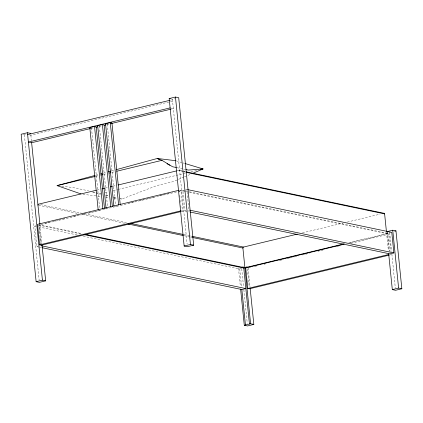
<?xml version="1.0" encoding="UTF-8"?>
<svg xmlns="http://www.w3.org/2000/svg" width="423" height="423" viewBox="0 0 423 423"><rect width="100%" height="100%" fill="white"/><g stroke="black" fill="none" stroke-linecap="round" stroke-linejoin="round"><path stroke-width="0.32" stroke-dasharray="2.12 1.59" d="M183.894 177.073L173.107 181.647L157.113 185.501L121.776 199.043L120.481 198.884M184.491 176.819L191.085 174.022M103.312 173.208L106.485 172.341M111.566 170.955L114.104 170.258M95.709 175.254L98.242 174.572M23.307 134.683L24.386 134.911L26.903 134.303M170.786 98.903L172.404 99.241L174.926 98.633M29.795 135.032L30.874 135.26L172.595 101.108L170.437 100.658M90.628 128.507L93.837 127.735M98.966 126.498L101.531 125.88M106.659 124.648L109.224 124.029M171.431 109.039L173.351 108.574L170.654 108.013M95.873 176.264L99.045 175.503M103.487 174.429L106.659 173.668M111.73 172.441L114.268 171.833M96.893 190.107L100.098 189.335M105.227 188.098L107.786 187.479M112.915 186.247L115.479 185.628M177.01 170.802L178.929 170.337L183.455 171.283M96.111 193.041L99.236 193.961L100.505 193.655M104.957 192.581L108.135 191.815M113.221 190.593L117.668 189.52M118.308 189.367L185.903 173.081M190.985 171.854L197.345 170.321M44.938 223.302L46.853 222.842M47.487 222.688L50.041 222.075M53.869 221.15L57.697 220.23M58.337 220.076L62.165 219.151M62.805 218.998L65.359 218.384M73.655 216.386L77.483 215.46M82.585 214.234L85.139 213.615M88.967 212.695L92.796 211.77M93.435 211.616L97.264 210.696M97.903 210.543L101.589 209.655M104.539 208.941L107.061 208.333M115.564 206.287L119.106 205.43M128.581 203.146L131.135 202.532M131.775 202.379L135.603 201.454M139.431 200.534L141.985 199.92M142.625 199.767L146.453 198.842M147.093 198.688L150.921 197.763M151.556 197.61L155.389 196.69M159.217 195.764L161.766 195.151M162.406 194.998L166.234 194.078M166.874 193.919L170.702 192.999M178.998 191L180.912 190.54L183 211.072L181.076 211.532M40.851 245.017L38.831 225.131L185.131 189.874M185.702 189.737L186.85 189.462L188.938 209.993L187.791 210.268M39.487 247.169L36.901 246.625L34.818 226.099L35.966 225.819M36.901 246.625L38.049 246.35M185.422 190.969L182.836 190.429L184.92 210.961L187.215 210.405M302.466 232.862L342.847 223.133M347.331 222.054L380.018 214.175M242.432 266.453L243.579 266.173M83.305 236.251L239.751 269.007L241.47 268.594M348.795 242.728L391.212 232.507M350.244 242.744L387.436 233.782M248.618 267.96L250.543 267.5M254.387 266.569L256.951 265.951M264.005 264.253L265.93 263.788M279.397 260.542L283.246 259.616M287.095 258.691L289.66 258.072M290.3 257.919L294.149 256.988M294.789 256.835L298.638 255.91M302.482 254.979L305.046 254.36M305.692 254.207L309.536 253.282M317.874 251.273L320.438 250.654M321.078 250.501L323.003 250.035M336.47 246.794L340.319 245.863M351.222 243.236L389.054 234.12L390.815 251.447M389.858 254.963L391.138 254.651M61.652 186.168L72.767 187.521L88.608 190.836M82.866 194.3L97.137 196.039M97.782 196.119L101.023 196.51M105.565 197.065L108.806 197.462M113.993 198.091L117.24 198.487M177.01 167.682L185.248 169.406M179.199 170.337L185.66 171.69M184.105 171.421L185.396 171.69M183.571 171.791L179.69 170.977A0.825 0.677 -78.2 0 0 178.929 170.337M184.216 171.923L185.512 172.198M186.067 191.106L188.653 191.645M189.303 191.783L387.769 233.337M185.575 191.513L179.241 190.186L179.437 192.111M189.451 192.328L389.054 234.12M184.92 210.961L189.446 211.907M181.324 210.723L183.778 211.236M40.508 204.568L81.237 213.092M84.468 213.768L127.133 222.704M184.026 234.617L189.842 235.833M190.487 235.971L191.783 236.24M38.62 205.261L78.699 213.657M82.58 214.466L125.245 223.402M184.074 235.722L189.895 236.938M190.54 237.076L191.831 237.345M246.133 266.194L247.349 266.448M41.147 243.934L39.191 224.687L81.999 233.655M38.831 225.131L80.856 233.93M34.818 226.099L36.108 226.368M38.699 226.908L77.483 235.029M40.137 247.302L41.428 247.571M99.236 193.961L100.521 194.252M105.676 195.415L108.896 196.14M113.406 197.155L116.626 197.879M93.034 191.931L95.587 192.565M96.227 192.719L100.7 193.829M105.808 195.093L109.002 195.881M113.475 196.986L116.669 197.779M92.357 191.942L95.482 192.856M176.238 160.883L182.477 162.755M183.101 162.945L184.349 163.32M389.673 232.423L391.613 251.495M391.878 254.123L395.352 288.312M387.579 231.476L389.594 251.304M387.246 231.92L389.197 251.103M386.5 232.37L388.346 250.543M248.09 267.891L250.025 286.958M247.402 268.912L249.226 286.879M241.723 268.753L243.59 287.159M243.86 289.792L247.265 323.325M239.751 269.007L241.512 286.329M238.487 268.076L240.354 286.482M172.404 99.241L187.114 244.071M179.764 195.32L179.96 197.245M180.283 200.454L180.478 202.379M180.806 205.589L181.002 207.513M107.22 124.156L115.363 204.314M99.347 126.054L107.558 206.868M91.474 127.952L99.617 208.111M30.874 135.26L31.445 140.859M39.974 224.856L41.866 243.458M24.386 134.911L39.165 280.396M121.776 199.043L120.492 198.752L121.776 199.043"/><path stroke-width="0.63" d="M192.883 173.261L203.066 168.941L184.973 163.505M108.388 171.823L110.932 171.125M116.648 169.565L157.282 158.466L175.614 160.692M95.075 175.423L57.079 185.612L80.957 193.93M100.774 173.895L102.038 173.557M30.683 133.393L27.447 132.716L21.15 134.234L36.129 281.686L39.365 282.363L45.663 280.846L42.062 245.382L39.609 244.869L37.52 224.338L178.601 190.345M169.168 98.564L175.466 97.047L178.702 97.724L193.681 245.181L187.384 246.699L184.148 246.022L169.168 98.564L170.247 98.792M27.638 134.583L169.359 100.431M170.115 107.897L28.399 142.049L31.63 142.725L90.628 128.507M104.476 208.285L96.201 126.815L94.53 126.466L89.803 127.603L98.147 209.729M112.349 206.387L104.074 124.917L102.403 124.568L97.676 125.705L106.02 207.83M120.222 204.489L111.947 123.019L110.276 122.67L105.549 123.807L113.893 205.932M110.763 123.305L111.947 123.019M95.757 127.27L97.681 126.81M104.095 125.261L106.02 124.801M111.788 123.41L170.786 109.192M95.238 176.417L57.079 185.612L58.385 185.771M100.949 175.043L102.852 174.583M109.192 173.055L110.461 172.748M116.806 171.22L161.972 160.338L172.579 166.752L176.38 167.55M96.254 190.26L38.567 204.161A0.825 0.677 -78.2 0 0 37.97 205.129M102.022 188.87L104.581 188.251M110.35 186.86L112.275 186.4M118.043 185.01L176.37 170.955M200.523 169.554L203.066 168.941L188.415 170.067L185.882 169.538M39.609 244.869L180.684 210.876M41.28 245.218L181.076 211.532M36.129 281.686L42.427 280.169L45.663 280.846M184.148 246.022L190.445 244.505L193.681 245.181M192.428 236.378L243.5 247.069L297.337 234.099M387.579 231.476L392.734 230.228L395.97 230.905L401.85 288.766L395.553 290.284L392.317 289.607L388.679 253.8M394.712 231.212L395.97 230.905M84.087 234.606L243.764 268.039L344.306 243.812M85.229 234.331L245.715 267.933L343.83 244.288M42.073 247.709L241.834 289.538L245.853 288.571L41.565 245.795M187.5 189.594L391.783 232.37L393.871 252.901L389.853 253.869L190.096 212.039M245.715 267.933L247.804 288.465L388.88 254.466M389.218 255.117L249.422 288.803L247.804 288.465M240.624 289.115L244.298 325.276L250.596 323.759L253.832 324.436L250.157 288.275M392.317 289.607L398.614 288.089L401.85 288.766M253.832 324.436L247.534 325.953L244.298 325.276M186.041 171.828L383.862 213.25A0.825 0.677 -78.2 0 1 384.623 213.89L386.437 231.751M186.157 172.33L384.623 213.89M189.583 210.125L393.871 252.901M131.014 223.518L183.376 234.479M127.831 223.941L183.429 235.585M192.481 237.477L242.902 248.037A0.825 0.677 -78.2 0 1 243.5 247.069M161.972 160.338L157.282 158.466L159.577 159.709M167.037 163.749L169.909 165.303M392.734 230.228L398.614 288.089M242.902 248.037L250.596 323.759M243.764 268.039L249.454 324.034M241.834 289.538L245.44 325.001M175.466 97.047L190.445 244.505M110.276 122.67L118.614 204.795M102.403 124.568L110.741 206.694M94.53 126.466L102.868 208.592M31.63 142.725L39.91 224.216M27.447 132.716L42.427 280.169"/></g></svg>
